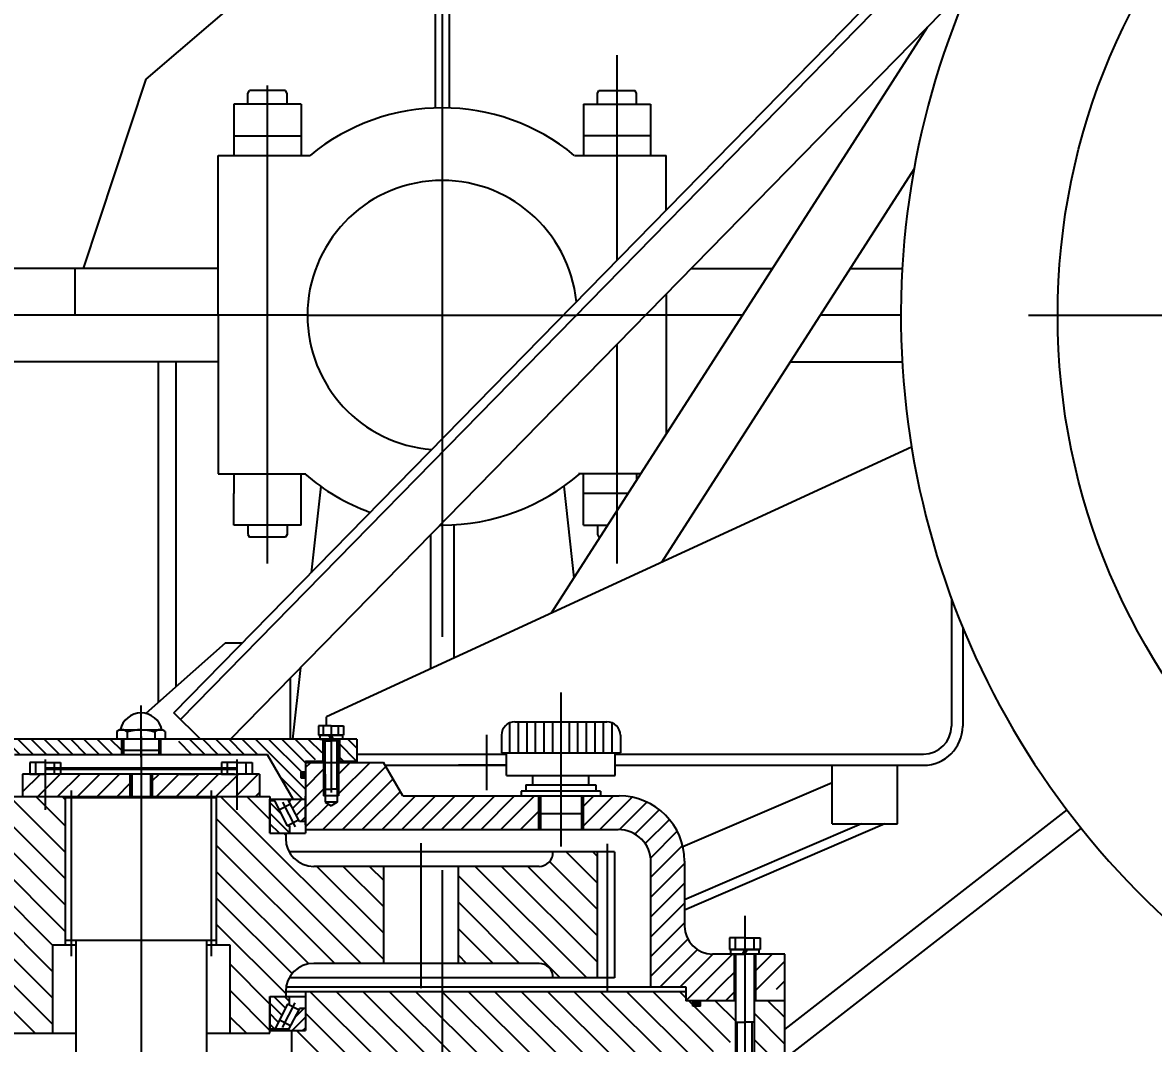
# Model space of a CAD drawing. Header units: millimetres. Extents: x 0 to 42000, y 0 to 29700.
# Drawn here: x 13384 to 14596, y 12243 to 13337 of the extents above; entities that cross this region are included whole.
import ezdxf

# ---------------------------------------------------------------- set-up
doc = ezdxf.new("R2010")
doc.units = ezdxf.units.MM
doc.header["$LTSCALE"] = 1000
doc.linetypes.add('G', pattern=[2, 1.25, -0.25, 0.25, -0.25])
for name, color, linetype in [('01', 7, 'Continuous'), ('02', 1, 'Continuous'), ('05', 142, 'G'), ('08', 1, 'Continuous'), ('11', 3, 'Continuous')]:
    doc.layers.add(name, color=color, linetype=linetype)
doc.styles.get("Standard").update_dxf_attribs({"font": 'isocp', "width": 0.707, "bigfont": 'intecad.shx'})
doc.dimstyles.new('INTE', dxfattribs={"dimscale": 100, "dimtxt": 3.5, "dimasz": 3, "dimexe": 3, "dimexo": 0, "dimgap": 1, "dimtad": 1, "dimdec": 0, "dimdsep": 46, "dimtxsty": 'Standard', "dimcen": 0, "dimclrd": 1, "dimclre": 1, "dimclrt": 3, "dimaunit": 1, "dimadec": 0, "dimazin": 0, "dimtfac": 1, "dimtdec": 0, "dimtmove": 0, "dimatfit": 0, "dimfxl": 1, "dimarcsym": 0})
pattern_1 = [(135, (4698.081, -712.992), (-14.142136, -14.142136), [])]
pattern_2 = [(45, (4698.081, -304.572), (-5.656854, 5.656854), [])]
pattern_3 = [(135, (4698.081, -304.572), (-5.656854, -5.656854), [])]
pattern_4 = [(45, (4698.08127, -712.99153), (-0.0707106781, 0.0707106781), [])]

# ---------------------------------------------------------------- blocks, each defined once
blk = doc.blocks.new('*U595')
at = {"layer": '01'}
for p, q in [((-15.1, 5), (-15.1, 0)), ((0, 5), (-15.1, 5)), ((-15.1, 0), (0, 0)), ((0, 0), (-2.9, 5)), ((0, 5), (2.9, 0)), ((0, 5), (15.1, 5)), ((15.1, 0), (0, 0)), ((15.1, 5), (15.1, 0))]:
    blk.add_line(p, q, dxfattribs=at)
at = {"layer": '05'}
blk.add_line((0, 7.1), (0, -2.1), dxfattribs=at)
blk = doc.blocks.new('01001')
at = {"layer": '02'}
h = blk.add_hatch(dxfattribs=at)
h.set_pattern_fill('_USER', color=256, scale=10, angle=135, style=0, pattern_type=0)
h.set_pattern_definition([(135, (4698.081, -712.992), (-7.071068, -7.071068), [])])
h.paths.add_polyline_path([(9525.1, 3434), (9521.9, 3434), (9506.6, 3434), (9506.6, 3410.5), (9525.1, 3410.5)])
h.paths.add_polyline_path([(9576.3, 3434), (9543.1, 3434), (9543.1, 3410.5), (9561.6, 3410.5), (9561.6, 3398.5), (9566.6, 3398.5), (9566.6, 3392.5), (9561.6, 3392.5), (9561.6, 3369.5), (9574.7, 3369.5), (9582.4, 3382.8)])
h.paths.add_polyline_path([(9576.3, 3434), (9582.4, 3382.8), (9602.3, 3417.3), (9716.9, 3417.3), (9716.9, 3422), (9716.9, 3434)])
h.paths.add_polyline_path([(9841.4, 3434), (9778.2, 3434), (9779, 3417.3), (9839, 3417.3)])
h.paths.add_polyline_path([(9932.6, 3434), (9929.4, 3434), (9841.4, 3434), (9839, 3417.3), (9873.4, 3417.3), (9901, 3369.5), (9914.1, 3369.5), (9914.1, 3372.8), (9914.1, 3392.5), (9909.1, 3392.5), (9909.1, 3397.3), (9909.6, 3397.3, -0.398235), (9913.3, 3397.9), (9914.1, 3398.8), (9914.1, 3410.5), (9923.8, 3410.5), (9932.6, 3420.9)])
h.paths.add_polyline_path([(9969.1, 3434), (9950.6, 3434), (9950.6, 3410.5), (9969.1, 3410.5)])
h.paths.add_polyline_path([(9650.2, 3410.5), (9665.3, 3410.5), (9665.3, 3430.2), (9650.2, 3430.2)], flags=25)
h.paths.add_polyline_path([(9905.2, 3387.6), (9920.4, 3387.6), (9920.4, 3407.3), (9905.2, 3407.3)], flags=24)
h.paths.add_polyline_path([(9951, 3400.6), (9966.2, 3400.6), (9966.2, 3420.3), (9951, 3420.3)], flags=9)
at = {"layer": '02', "linetype": 'Continuous'}
h = blk.add_hatch(dxfattribs=at)
h.set_pattern_fill('_USER', color=1, scale=15, angle=45, style=0, pattern_type=0)
h.set_pattern_definition([(45, (4683.627, -304.572), (-10.606602, 10.606602), [])])
h.paths.add_polyline_path([(10010.4, 3337), (10032.6, 3373), (10018.6, 3373), (9997.9, 3409), (9949.6, 3409), (9949.6, 3380.4), (9949.6, 3373.3), (9948, 3373.3), (9948, 3366.3), (9941.6, 3362.6), (9935.2, 3366.3), (9935.2, 3373.3), (9933.6, 3373.3), (9933.6, 3396.3), (9933.6, 3409), (9914.3, 3409), (9914.1, 3407.8), (9914.1, 3337)])
h.paths.add_polyline_path([(10032.6, 3373), (10010.4, 3337), (10163.9, 3337), (10163.9, 3373)])
h.paths.add_polyline_path([(10249.4, 3337, -0.414214), (10284.4, 3302), (10284.4, 3225.9), (10320.4, 3260.3), (10320.4, 3303, 0.414214), (10250.4, 3373), (10211.9, 3373), (10211.9, 3337)])
h.paths.add_polyline_path([(10320.4, 3233.5), (10320.4, 3260.3), (10284.4, 3225.9), (10284.4, 3168.5), (10321.8, 3168.5), (10321.8, 3153.5), (10337.2, 3153.5), (10373.4, 3181.8), (10373.4, 3203.5), (10369.8, 3203.5), (10350.4, 3203.5, -0.414214)])
h.paths.add_polyline_path([(10373.4, 3153.5), (10373.4, 3181.8), (10337.4, 3153.6), (10337.4, 3153.5)], flags=17)
h.paths.add_polyline_path([(10396.4, 3154.6), (10427.9, 3170.2), (10427.9, 3203.5), (10401.1, 3203.5), (10396.4, 3199.8)])
h.paths.add_polyline_path([(9955, 3400.6), (9970.2, 3400.6), (9970.2, 3420.3), (9955, 3420.3)], flags=9)
h.paths.add_polyline_path([(9904.2, 3387), (9919.4, 3387), (9919.4, 3406.7), (9904.2, 3406.7)], flags=9)
h.paths.add_polyline_path([(10326, 3141.2), (10341.2, 3141.2), (10341.2, 3160.9), (10326, 3160.9)], flags=9)
at = {"layer": '02'}
h = blk.add_hatch(dxfattribs=at)
h.set_pattern_fill('_USER', color=256, scale=0.1, angle=45, style=0, pattern_type=0)
h.set_pattern_definition([(45, (4698.08127, -714.16653), (-0.0707106781, 0.0707106781), [])])
h.paths.add_polyline_path([(9932.6, 3410.5), (9914.1, 3410.5), (9914.1, 3409), (9932.6, 3409)])
h.paths.add_polyline_path([(9969.1, 3410.5), (9950.6, 3410.5), (9950.6, 3409), (9969.1, 3409)])
h = blk.add_hatch(dxfattribs=at)
h.set_pattern_fill('_USER', color=256, scale=15, angle=45, style=0, pattern_type=0)
h.set_pattern_definition([(45, (4698.081, -712.992), (-10.606602, 10.606602), [])])
h.paths.add_polyline_path([(9611, 3372.5), (9635.2, 3372.5), (9635.2, 3396.5), (9618.7, 3396.5), (9611, 3396.5)])
h.paths.add_polyline_path([(9725.9, 3372.5), (9725.9, 3396.5), (9635.2, 3396.5), (9635.2, 3372.5)])
h.paths.add_polyline_path([(9781.4, 3372.5), (9840.5, 3372.5), (9840.5, 3396.5), (9824.1, 3396.5), (9780.1, 3396.5)])
h.paths.add_polyline_path([(9781.4, 3372.5), (9780.1, 3396.5), (9779, 3396.5), (9749.9, 3396.5), (9749.9, 3372.5)])
h.paths.add_polyline_path([(9864.8, 3372.5), (9864.8, 3396.5), (9840.5, 3396.5), (9840.5, 3372.5)])
at = {"layer": '02', "ltscale": 0.8}
h = blk.add_hatch(dxfattribs=at)
h.set_pattern_fill('_USER', color=256, angle=45, style=0, pattern_type=0)
h.set_pattern_definition([(45, (-16724.31, -1258.9654), (-0.70710678, 0.70710678), [])])
h.paths.add_polyline_path([(9645.2, 3403), (9635.2, 3403), (9635.2, 3401.4), (9645.2, 3401.4)])
h.paths.add_polyline_path([(9651.7, 3403), (9645.2, 3403), (9645.2, 3401.4), (9651.7, 3401.4)])
h.paths.add_polyline_path([(9737.9, 3403), (9651.7, 3403), (9651.7, 3401.4), (9737.9, 3401.4)])
h.paths.add_polyline_path([(9824.1, 3403), (9737.9, 3403), (9737.9, 3401.4), (9824.1, 3401.4)])
h.paths.add_polyline_path([(9830.5, 3403), (9824.1, 3403), (9824.1, 3401.4), (9830.5, 3401.4)])
h.paths.add_polyline_path([(9840.5, 3403), (9830.5, 3403), (9830.5, 3401.4), (9840.5, 3401.4)])
at = {"layer": '02'}
h = blk.add_hatch(dxfattribs=at)
h.set_pattern_fill('_USER', color=256, scale=0.1, angle=45, style=0, pattern_type=0)
h.set_pattern_definition(pattern_4)
h.paths.add_polyline_path([(9914.1, 3394.3), (9914.1, 3397, 3.592885)])
at = {"layer": '02', "linetype": 'Continuous'}
h = blk.add_hatch(dxfattribs=at)
h.set_pattern_fill('_USER', color=1, scale=20, angle=135, style=0, pattern_type=0)
h.set_pattern_definition(pattern_1)
h.paths.add_polyline_path([(9398.1, 3297.5), (9311.4, 3297.5, -0.414214), (9296.4, 3312.5), (9252.9, 3312.5), (9252.9, 3178.5), (9296.4, 3178.5, -0.414214), (9311.4, 3193.5), (9398.1, 3193.5)])
h.paths.add_polyline_path([(9656.9, 3372.5), (9599.7, 3372.5), (9599.7, 3333), (9582.9, 3333), (9582.9, 3327.5, -0.414214), (9552.9, 3297.5), (9478.1, 3297.5), (9478.1, 3193.5), (9552.9, 3193.5, -0.414214), (9582.9, 3163.5), (9582.9, 3158), (9599.7, 3158), (9599.7, 3154.5), (9599.7, 3118.5), (9642.9, 3118.5), (9642.9, 3213.5), (9656.9, 3213.5)])
h.paths.add_polyline_path([(9997.6, 3297.5), (9922.9, 3297.5, -0.414214), (9892.9, 3327.5), (9892.9, 3333), (9876, 3333), (9876, 3369.5), (9876, 3372.5), (9818.9, 3372.5), (9818.9, 3213.5), (9832.9, 3213.5), (9832.9, 3118.5), (9876, 3118.5), (9876, 3158), (9892.9, 3158), (9892.9, 3163.5, -0.414214), (9922.9, 3193.5), (9997.6, 3193.5)])
h.paths.add_polyline_path([(10226.6, 3313), (10179.4, 3313, -0.424013), (10164.4, 3297.5), (10077.6, 3297.5), (10077.6, 3193.5), (10164.4, 3193.5, -0.424013), (10179.4, 3178), (10222.4, 3178), (10226.6, 3181.8)])
h.paths.add_polyline_path([(10109.7, 3225.5), (10109.7, 3265.4), (10145.7, 3265.4), (10145.7, 3225.5)], flags=24)
h.paths.add_polyline_path([(10102.2, 3265.8), (10117.4, 3265.8), (10117.4, 3285.5), (10102.2, 3285.5)], flags=24)
at = {"layer": '02'}
h = blk.add_hatch(dxfattribs=at)
h.set_pattern_fill('_USER', color=256, scale=20, angle=135, style=0, pattern_type=0)
h.set_pattern_definition(pattern_1)
h.paths.add_polyline_path([(10374.9, 3153.5), (10337.4, 3153.5), (10337.4, 3147.5), (10333.4, 3147.5, -0.043716), (10332.9, 3147.5), (10329.4, 3147.5), (10329.4, 3153.5), (10321.8, 3153.5), (10321.8, 3163.5), (9914.1, 3163.5), (9914.1, 3121.4), (9899.1, 3121.4), (9899.1, 3088.5), (10333, 3088.5), (10374.9, 3111.3)])
h.paths.add_polyline_path([(10427.9, 3140.3), (10394.9, 3122.3), (10394.9, 3094.5), (10408.5, 3094.5), (10408.5, 3079.5), (10427.9, 3079.5)])
h.paths.add_polyline_path([(10427.9, 3140.3), (10427.9, 3153.5), (10394.9, 3153.5), (10394.9, 3122.3)])
h.paths.add_polyline_path([(9576.6, 3121.4), (9561.6, 3121.4), (9561.6, 3163.5), (9272.7, 3163.5), (9272.7, 3103.8), (9253, 3103.8), (9253, 3088.5), (9576.6, 3088.5)])
h.paths.add_polyline_path([(10109.9, 3063.9), (10109.9, 3110.6), (10145.9, 3110.6), (10145.9, 3063.9)], flags=9)
h.paths.add_polyline_path([(9958.6, 3077.6), (9958.6, 3108.2), (9994.6, 3108.2), (9994.6, 3077.6)], flags=9)
h.paths.add_polyline_path([(10175.5, 3132.4), (10190.6, 3132.4), (10190.6, 3152.1), (10175.5, 3152.1)], flags=24)
h.paths.add_polyline_path([(10324.1, 3141.1), (10339.2, 3141.1), (10339.2, 3160.8), (10324.1, 3160.8)], flags=24)
h = blk.add_hatch(dxfattribs=at)
h.set_pattern_fill('_USER', color=256, scale=0.1, angle=45, style=0, pattern_type=0)
h.set_pattern_definition(pattern_4)
h.paths.add_polyline_path([(10330.3, 3150.3, 0.388847), (10332.9, 3147.5), (10333.4, 3147.5, 0.388847), (10335.9, 3150.3, 1)])
at = {"layer": '11', "linetype": 'Continuous'}
h = blk.add_hatch(dxfattribs=at)
h.set_pattern_fill('_USER', color=3, scale=8, angle=45, style=0, pattern_type=0)
h.set_pattern_definition(pattern_2)
h.paths.add_polyline_path([(9580.4, 3369.5), (9561.6, 3369.5), (9561.6, 3345.7), (9568.1, 3345.7)])
h.paths.add_polyline_path([(9907.6, 3345.7), (9914.1, 3345.7), (9914.1, 3368.3, 0.414214), (9912.9, 3369.5), (9895.3, 3369.5)])
h = blk.add_hatch(dxfattribs=at)
h.set_pattern_fill('_USER', color=3, scale=8, angle=135, style=0, pattern_type=0)
h.set_pattern_definition(pattern_3)
h.paths.add_polyline_path([(9599.7, 3367.9), (9594.6, 3367.9), (9580.8, 3341), (9578.7, 3341), (9578.7, 3333), (9599.7, 3333)])
h.paths.add_polyline_path([(9881.1, 3367.9), (9876, 3367.9), (9876, 3333), (9897, 3333), (9897, 3341), (9894.9, 3341)])
h = blk.add_hatch(dxfattribs=at)
h.set_pattern_fill('_USER', color=3, scale=8, angle=135, style=0, pattern_type=0)
h.set_pattern_definition(pattern_3)
h.paths.add_polyline_path([(9599.7, 3158), (9580.3, 3158), (9578.7, 3158), (9578.7, 3149.9), (9580.8, 3149.9), (9594.6, 3123), (9599.7, 3123)])
h.paths.add_polyline_path([(9876, 3123), (9881.1, 3123), (9894.9, 3149.9), (9897, 3149.9), (9897, 3158), (9876, 3158)])
h = blk.add_hatch(dxfattribs=at)
h.set_pattern_fill('_USER', color=3, scale=8, angle=45, style=0, pattern_type=0)
h.set_pattern_definition(pattern_2)
h.paths.add_polyline_path([(9561.6, 3122.6, 0.414214), (9562.8, 3121.4), (9580.4, 3121.4), (9568.1, 3145.3), (9561.6, 3145.3)])
h.paths.add_polyline_path([(9914.1, 3145.3), (9907.6, 3145.3), (9895.3, 3121.4), (9912.9, 3121.4, 0.414214), (9914.1, 3122.6)])
at = {"layer": '01', "color": 7, "linetype": 'Continuous'}
for p, q in [((9711.9, 3442), (9714.4, 3444)), ((9711.9, 3442), (9711.9, 3434)), ((9714.4, 3444), (9761.3, 3444)), ((9763.9, 3442), (9761.3, 3444)), ((9763.9, 3442), (9763.9, 3434)), ((9716.9, 3434), (9716.9, 3422)), ((9723.1, 3441.7), (9723.1, 3434)), ((9752.6, 3441.6), (9752.6, 3434)), ((9758.9, 3434), (9758.9, 3422)), ((9716.9, 3422), (9758.9, 3422)), ((9718.9, 3422), (9718.9, 3417.3)), ((9756.9, 3422), (9756.9, 3417.3)), ((9727.9, 3396.5), (9727.9, 3372.5)), ((9747.9, 3396.5), (9747.9, 3372.5)), ((9881.1, 3367.9), (9876, 3367.9)), ((9906.8, 3347.2), (9894.9, 3341)), ((9914.1, 3345.7), (9907.6, 3345.7)), ((10211.9, 3354), (10163.9, 3354)), ((9894.9, 3341), (9897, 3341)), ((9894.9, 3149.9), (9897, 3149.9)), ((9906.8, 3143.7), (9894.9, 3149.9)), ((9914.1, 3145.3), (9907.6, 3145.3)), ((9896.2, 3123), (9876, 3123))]:
    blk.add_line(p, q, dxfattribs=at)
at = {"layer": '01', "ltscale": 0.8}
for p, q in [((9941.6, 3448.1), (9928.2, 3448.1)), ((9928.2, 3448.1), (9928.2, 3438.1)), ((9933.6, 3438.1), (9933.6, 3448.1)), ((9941.6, 3448.1), (9954.9, 3448.1)), ((9949.6, 3438.1), (9949.6, 3448.1)), ((9954.9, 3448.1), (9954.9, 3438.1)), ((9969.1, 3434), (9506.6, 3434)), ((9928.2, 3438.1), (9941.6, 3438.1)), ((9941.6, 3438.1), (9929.4, 3438.1)), ((9929.4, 3438.1), (9929.4, 3434)), ((9929.4, 3434), (9941.6, 3434)), ((9932.6, 3434), (9932.6, 3409)), ((9933.6, 3434), (9933.6, 3380.4)), ((9933.6, 3432.1), (9941.6, 3432.1)), ((9941.6, 3434), (9939.2, 3438.1)), ((9954.9, 3438.1), (9941.6, 3438.1)), ((9941.6, 3438.1), (9953.8, 3438.1)), ((9941.6, 3438.1), (9943.9, 3434)), ((9953.8, 3434), (9941.6, 3434)), ((9949.6, 3432.1), (9941.6, 3432.1)), ((9949.6, 3434), (9949.6, 3380.4)), ((9950.6, 3434), (9950.6, 3409)), ((9953.8, 3438.1), (9953.8, 3434)), ((9969.1, 3434), (9969.1, 3409)), ((9873.4, 3417.3), (9602.3, 3417.3)), ((9635.2, 3409), (9618.7, 3409)), ((9618.7, 3409), (9618.7, 3396.5)), ((9625.2, 3396.5), (9625.2, 3409)), ((9635.2, 3409), (9651.7, 3409)), ((9645.2, 3396.5), (9645.2, 3409)), ((9651.7, 3409), (9651.7, 3396.5)), ((9840.5, 3409), (9824.1, 3409)), ((9824.1, 3409), (9824.1, 3396.5)), ((9830.5, 3396.5), (9830.5, 3409)), ((9840.5, 3409), (9857, 3409)), ((9850.5, 3396.5), (9850.5, 3409)), ((9857, 3409), (9857, 3396.5)), ((9901, 3369.5), (9873.4, 3417.3)), ((10018.6, 3373), (9997.9, 3409)), ((9837.9, 3396.5), (9611, 3396.5)), ((9611, 3396.5), (9611, 3372.5)), ((9618.7, 3396.5), (9635.2, 3396.5)), ((9840.5, 3403), (9635.2, 3403)), ((9840.5, 3401.4), (9635.2, 3401.4)), ((9651.7, 3396.5), (9635.2, 3396.5)), ((9779, 3396.5), (9795.4, 3396.5)), ((9811.9, 3396.5), (9795.4, 3396.5)), ((9824.1, 3396.5), (9840.5, 3396.5)), ((9864.8, 3396.5), (9840.5, 3396.5)), ((9864.8, 3396.5), (9864.8, 3372.5)), ((9909.1, 3398.5), (9909.1, 3392.5)), ((9914.1, 3398.5), (9909.1, 3398.5)), ((9935.2, 3396.3), (9935.2, 3366.3)), ((9948, 3396.3), (9948, 3366.3)), ((9909.1, 3392.5), (9914.1, 3392.5)), ((9599.7, 3372.5), (9876, 3372.5)), ((9656.9, 3213.5), (9656.9, 3372.5)), ((9656.9, 3371.5), (9818.9, 3371.5)), ((9818.9, 3213.5), (9818.9, 3372.5)), ((9876, 3333), (9876, 3369.5)), ((9876, 3369.5), (9914.1, 3369.5)), ((9933.6, 3380.4), (9941.6, 3380.4)), ((9949.6, 3373.3), (9933.6, 3373.3)), ((9949.6, 3380.4), (9941.6, 3380.4)), ((9894.9, 3341), (9881.1, 3367.9)), ((9898, 3364.3), (9886.1, 3358.2)), ((9935.2, 3366.3), (9941.6, 3362.6)), ((9948, 3366.3), (9935.2, 3366.3)), ((9948, 3366.3), (9941.6, 3362.6)), ((9876, 3333), (9914.1, 3333)), ((9892.9, 3333), (9892.9, 3327.5)), ((9897, 3341), (9897, 3333)), ((9914.1, 3337), (10249.4, 3337)), ((10245.2, 3313), (9896.9, 3313)), ((10226.6, 3313), (10226.6, 3178.5)), ((10320.4, 3303), (10320.4, 3233.5)), ((9642.9, 3213.5), (9642.9, 3118.5)), ((9642.9, 3213.5), (9667.9, 3213.5)), ((9818.9, 3218), (9656.9, 3218)), ((9667.9, 3218), (9667.9, 3097)), ((9807.9, 3218), (9807.9, 3097)), ((9807.9, 3213.5), (9832.9, 3213.5)), ((9832.9, 3213.5), (9832.9, 3118.5)), ((10427.9, 3203.5), (10350.4, 3203.5)), ((10245.2, 3178), (9896.9, 3178)), ((9892.9, 3163.5), (10300.4, 3163.5)), ((9892.9, 3163.5), (10321.8, 3163.5)), ((9892.9, 3163.5), (9892.9, 3158)), ((9893.3, 3168.5), (10321.8, 3168.5)), ((9876, 3158), (9876, 3121.4)), ((9876, 3158), (9914.1, 3158)), ((9897, 3149.9), (9897, 3158)), ((10374.9, 3153.5), (10321.8, 3153.5)), ((10329.4, 3147.5), (10329.4, 3153.5)), ((10337.4, 3147.5), (10337.4, 3153.5)), ((10427.9, 3153.5), (10394.9, 3153.5)), ((9894.9, 3149.9), (9881.1, 3123)), ((10337.4, 3147.5), (10329.4, 3147.5)), ((9898, 3126.6), (9886.1, 3132.7)), ((9599.7, 3118.5), (9667.9, 3118.5)), ((9807.9, 3118.5), (9876, 3118.5)), ((9876, 3121.4), (9914.1, 3121.4)), ((9899.1, 3121.4), (9899.1, 3088.5))]:
    blk.add_line(p, q, dxfattribs=at)
at = {"layer": '01', "color": 7, "linetype": 'Continuous', "ltscale": 1.2}
for p, q in [((10138.5, 3452.6), (10237.2, 3452.6)), ((10124.1, 3438.2), (10124.1, 3419.4)), ((10251.6, 3438.2), (10251.6, 3419.4)), ((10124.1, 3419.4), (10251.6, 3419.4)), ((10129.5, 3395), (10129.5, 3419.4)), ((10246.2, 3395), (10246.2, 3419.4)), ((10129.5, 3395), (10246.2, 3395)), ((10157.9, 3385), (10157.9, 3395)), ((10217.9, 3385), (10217.9, 3395)), ((10150.4, 3385), (10225.4, 3385)), ((10150.4, 3385), (10150.4, 3378)), ((10225.4, 3385), (10225.4, 3378)), ((10230.4, 3378), (10145.4, 3378)), ((10145.4, 3378), (10145.4, 3373)), ((10225.4, 3378), (10150.4, 3378)), ((10163.9, 3373), (10163.9, 3337)), ((10211.9, 3373), (10211.9, 3337)), ((10230.4, 3378), (10230.4, 3373))]:
    blk.add_line(p, q, dxfattribs=at)
at = {"layer": '01', "color": 7, "linetype": 'Continuous', "ltscale": 0.8}
for p, q in [((9914.1, 3410.5), (9914.1, 3333)), ((9914.1, 3409), (9997.9, 3409)), ((9997.9, 3409), (9997.9, 3409)), ((9876, 3372.5), (9876, 3337.5)), ((9876, 3372.5), (9876, 3333)), ((9907.6, 3345.7), (9895.3, 3369.5)), ((9914.1, 3342), (9914.1, 3372.8)), ((10245.2, 3313), (10245.2, 3178)), ((10164.4, 3297.5), (9922.9, 3297.5)), ((9997.6, 3297.5), (9997.6, 3193.5)), ((10077.6, 3297.5), (10077.6, 3193.5)), ((10427.9, 3079.5), (10427.9, 3203.5)), ((10164.4, 3193.5), (9922.9, 3193.5)), ((9914.1, 3163.5), (9914.1, 3121.4)), ((10321.8, 3168.5), (10321.8, 3153.5)), ((9876, 3118.5), (9876, 3158)), ((9907.6, 3145.3), (9895.3, 3121.4))]:
    blk.add_line(p, q, dxfattribs=at)
at = {"layer": '01'}
for p, q in [((10018.6, 3373), (10250.4, 3373)), ((10284.4, 3168.5), (10284.4, 3302)), ((10368.4, 3221), (10368.4, 3208.5)), ((10384.9, 3221), (10368.4, 3221)), ((10374.9, 3208.5), (10374.9, 3221)), ((10384.9, 3221), (10401.3, 3221)), ((10394.9, 3208.5), (10394.9, 3221)), ((10401.3, 3221), (10401.3, 3208.5)), ((10368.4, 3208.5), (10384.9, 3208.5)), ((10373.4, 3203.5), (10373.4, 3153.5)), ((10374.9, 3203.5), (10374.9, 3073.4)), ((10399.9, 3208.5), (10384.9, 3208.5)), ((10401.3, 3208.5), (10384.9, 3208.5)), ((10394.9, 3203.5), (10394.9, 3073.4)), ((10396.4, 3203.5), (10396.4, 3153.5)), ((10374.9, 3130.5), (10384.9, 3130.5)), ((10394.9, 3130.5), (10384.9, 3130.5))]:
    blk.add_line(p, q, dxfattribs=at)
at = {"layer": '01', "ltscale": 0.8}
blk.add_circle((10333.1, 3150.3), 2.84, dxfattribs=at)
at = {"layer": '01', "color": 7, "linetype": 'Continuous'}
for centre, radius, start, end in [((9737.9, 3439.2), 22.8, 12.1179, 167.8821), ((9717.3, 3435.3), 8.63, 47.7541, 129.236), ((9737.6, 3395.7), 48.2, 71.9278, 107.4973), ((9758.5, 3435.5), 8.46, 50.4591, 134.0532)]:
    blk.add_arc(centre, radius, start, end, dxfattribs=at)
at = {"layer": '01', "color": 7, "linetype": 'Continuous', "ltscale": 1.2}
for centre, start, end in [((10138.5, 3438.2), 90, 180), ((10237.2, 3438.2), 0, 90)]:
    blk.add_arc(centre, 14.4, start, end, dxfattribs=at)
at = {"layer": '01', "ltscale": 0.8}
for centre, radius, start, end in [((9911.8, 3395.6), 2.69, 31.1067, 328.8933), ((9912.9, 3368.3), 1.15, 0, 90), ((10249.4, 3302), 35, 0, 90), ((10350.4, 3233.5), 30, 180, 270), ((9912.9, 3122.6), 1.15, 270, 0)]:
    blk.add_arc(centre, radius, start, end, dxfattribs=at)
at = {"layer": '01'}
blk.add_arc((10250.4, 3303), 70, 0, 90, dxfattribs=at)
at = {"layer": '01', "color": 7, "linetype": 'Continuous', "ltscale": 0.8}
for centre, radius, start, end in [((9922.9, 3327.5), 30, 180, 270), ((10164.4, 3312.5), 15, 270, 1.9102), ((9922.9, 3163.5), 30, 90, 180), ((10164.4, 3178.5), 15, 358.0898, 90)]:
    blk.add_arc(centre, radius, start, end, dxfattribs=at)
at = {"layer": '02'}
for p, q in [((9718.9, 3434), (9718.9, 3417.3)), ((9756.9, 3434), (9756.9, 3417.3)), ((9716.9, 3422), (9716.9, 3417.3)), ((9758.9, 3422), (9758.9, 3417.3)), ((9914.1, 3410.5), (9932.6, 3410.5)), ((9950.6, 3410.5), (9969.1, 3410.5)), ((9725.9, 3396.5), (9725.9, 3372.5)), ((9749.9, 3396.5), (9749.9, 3372.5)), ((10376.9, 3073.4), (10376.9, 3130.5)), ((10392.9, 3078.5), (10392.9, 3130.5))]:
    blk.add_line(p, q, dxfattribs=at)
at = {"layer": '02', "ltscale": 0.8}
for p, q in [((9935.2, 3380.4), (9935.2, 3432.1)), ((9948, 3380.4), (9948, 3432.1)), ((9933.6, 3396.3), (9933.6, 3373.3))]:
    blk.add_line(p, q, dxfattribs=at)
at = {"layer": '02', "color": 1, "linetype": 'Continuous', "ltscale": 0.8}
blk.add_line((9949.6, 3396.3), (9949.6, 3373.3), dxfattribs=at)
at = {"layer": '02', "color": 1, "linetype": 'Continuous', "ltscale": 1.2}
blk.add_line((10165.9, 3373), (10165.9, 3337), dxfattribs=at)
at = {"layer": '02', "ltscale": 1.2}
blk.add_line((10209.9, 3373), (10209.9, 3337), dxfattribs=at)
at = {"layer": '05', "color": 4, "linetype": 'G', "ltscale": 1.2}
blk.add_line((10187.9, 3484), (10187.9, 3318.9), dxfattribs=at)
at = {"layer": '05', "color": 4, "linetype": 'G'}
blk.add_line((9737.9, 3414.6), (9737.9, 3469.9), dxfattribs=at)
at = {"layer": '05', "ltscale": 0.8}
for p, q in [((9941.6, 3448.4), (9941.6, 3376.8)), ((9941.6, 3440.2), (9941.6, 3431.9))]:
    blk.add_line(p, q, dxfattribs=at)
at = {"layer": '05', "color": 4, "linetype": 'G', "ltscale": 0.8}
for p, q in [((9941.6, 3444.1), (9941.6, 3390.1)), ((9941.6, 3442.5), (9941.6, 3381.8)), ((9941.6, 3438.1), (9941.6, 3384.7)), ((9635.2, 3412.2), (9635.2, 3358.2)), ((9840.5, 3412.2), (9840.5, 3358.2)), ((9662.9, 3378.8), (9662.9, 3201.4)), ((9812.9, 3378.8), (9812.9, 3201.4)), ((9906.2, 3369.5), (9906.2, 3369.5)), ((9889.5, 3366.3), (9903.1, 3339.8)), ((10037.6, 3322.3), (10037.6, 3167)), ((10237.4, 3321.6), (10237.4, 3163.5)), ((10384.9, 3244.4), (10384.9, 3043.1)), ((9889.5, 3124.6), (9903.1, 3151.1))]:
    blk.add_line(p, q, dxfattribs=at)
at = {"layer": '05', "ltscale": 1.2}
for p, q in [((10132.9, 3451.4), (10132.9, 3419.4)), ((10142.1, 3452.6), (10142.1, 3419.4)), ((10151.2, 3452.6), (10151.2, 3419.4)), ((10160.4, 3452.6), (10160.4, 3419.4)), ((10169.5, 3452.6), (10169.5, 3419.4)), ((10178.7, 3452.6), (10178.7, 3419.4)), ((10196.6, 3452.6), (10196.6, 3419.4)), ((10205.8, 3452.6), (10205.8, 3419.4)), ((10214.9, 3452.6), (10214.9, 3419.4)), ((10224.1, 3452.6), (10224.1, 3419.4)), ((10233.3, 3452.6), (10233.3, 3419.4)), ((10242.4, 3451.6), (10242.4, 3419.4))]:
    blk.add_line(p, q, dxfattribs=at)
at = {"layer": '05'}
blk.add_line((10384.9, 3224), (10384.9, 3199.7), dxfattribs=at)
at = {"layer": '01', "ltscale": 0.8, "xscale": -1}
blk.add_blockref('*U595', (10384.9, 3203.5), dxfattribs=at)
blk = doc.blocks.new('*D667')
at = {"layer": '08', "color": 1, "lineweight": -2}
for p, q in [((14727.5, 19784.8), (4430.5, 19784.8)), ((4730.5, 19484.8), (4730.5, 7640.5)), ((14267, 7340.5), (4430.5, 7340.5))]:
    blk.add_line(p, q, dxfattribs=at)
at = {"layer": '08', "color": 1}
for points in [[(4680.5, 19484.8), (4780.5, 19484.8), (4730.5, 19784.8)], [(4680.5, 7640.5), (4780.5, 7640.5), (4730.5, 7340.5)]]:
    blk.add_solid(points, dxfattribs=at)
at = {"layer": 'DEFPOINTS', "color": 0}
for p in [(14727.5, 19784.8), (4730.5, 7340.5), (14267, 7340.5)]:
    blk.add_point(p, dxfattribs=at)
at = {"layer": '08', "color": 3, "insert": (4455.4, 13562.6), "char_height": 350, "attachment_point": 5, "rotation": 90}
blk.add_mtext('12444', dxfattribs=at)
blk = doc.blocks.new('*D673')
at = {"layer": '08', "color": 1, "lineweight": -2}
for p, q in [((11801.4, 12407.3), (11801.4, 20975.1)), ((14519.3, 19272.5), (14519.3, 20975.1)), ((12101.4, 20675.1), (14219.3, 20675.1))]:
    blk.add_line(p, q, dxfattribs=at)
at = {"layer": '08', "color": 1}
for points in [[(12101.4, 20725.1), (12101.4, 20625.1), (11801.4, 20675.1)], [(14219.3, 20725.1), (14219.3, 20625.1), (14519.3, 20675.1)]]:
    blk.add_solid(points, dxfattribs=at)
at = {"layer": 'DEFPOINTS', "color": 0}
for p in [(14519.3, 20675.1), (14519.3, 19272.5), (11801.4, 12407.3)]:
    blk.add_point(p, dxfattribs=at)
at = {"layer": '08', "color": 3, "insert": (13160.3, 20950.2), "char_height": 350, "attachment_point": 5}
blk.add_mtext('2718', dxfattribs=at)
blk = doc.blocks.new('*D678')
at = {"layer": '08', "color": 1, "lineweight": -2}
for p, q in [((6849.2, 11679), (6849.2, 21558.3)), ((16398.8, 20688.4), (16398.8, 21558.3)), ((7149.2, 21258.3), (16098.8, 21258.3))]:
    blk.add_line(p, q, dxfattribs=at)
at = {"layer": '08', "color": 1}
for points in [[(7149.2, 21308.3), (7149.2, 21208.3), (6849.2, 21258.3)], [(16098.8, 21308.3), (16098.8, 21208.3), (16398.8, 21258.3)]]:
    blk.add_solid(points, dxfattribs=at)
at = {"layer": 'DEFPOINTS', "color": 0}
for p in [(16398.8, 21258.3), (16398.8, 20688.4), (6849.2, 11679)]:
    blk.add_point(p, dxfattribs=at)
at = {"layer": '08', "color": 3, "insert": (11624, 21533.3), "char_height": 350, "attachment_point": 5}
blk.add_mtext('9550', dxfattribs=at)

msp = doc.modelspace()

# ---------------------------------------------------------------- linework, layer by layer
for p, q in [((14155.4, 13023.5), (13978.1, 13023.5)), ((14325.2, 13023.5), (14238.5, 13023.5))]:
    msp.add_line(p, q)
at = {"layer": '01'}
for p, q in [((13516.2, 13276.5), (14512.1, 14132.7)), ((13546, 12597), (14589.1, 13663.1)), ((13553.1, 12590), (14533.4, 13591.9)), ((13826.1, 13499.8), (13826.1, 13245.6)), ((13841.1, 13499.8), (13841.1, 13245.6)), ((13606.7, 12569), (14401, 13380.8)), ((13682.3, 13249.9), (13610.3, 13249.9)), ((13610.3, 13249.9), (13610.3, 13215.9)), ((13682.3, 13249.9), (13682.3, 13194.9)), ((13984.9, 13249.9), (14056.9, 13249.9)), ((13984.9, 13249.9), (13984.9, 13194.9)), ((14056.9, 13249.9), (14056.9, 13194.9)), ((13610.3, 13215.9), (13610.3, 13194.9)), ((13610.3, 13215.9), (13682.3, 13215.9)), ((14056.9, 13215.9), (13984.9, 13215.9)), ((13593.6, 13073.5), (13259.3, 13073.5)), ((14100.3, 13073.5), (14187.5, 13073.5)), ((14270.6, 13073.5), (14326.6, 13073.5)), ((13689.1, 13023.5), (13259.3, 13023.5)), ((13593.6, 12973.5), (13259.3, 12973.5)), ((14206.5, 12973.5), (14326.6, 12973.5)), ((14336.6, 12882), (13709.4, 12593)), ((13610.3, 12853.5), (13610.3, 12832.5)), ((13682.3, 12798.5), (13682.3, 12853.5)), ((13984.9, 12798.5), (13984.9, 12853.5)), ((14041.9, 12853.5), (14041.9, 12846.6)), ((13703.3, 12840.1), (13693, 12747.2)), ((13963.9, 12840.1), (13974.8, 12742)), ((13610.3, 12798.5), (13610.3, 12832.5)), ((14032.8, 12832.5), (13984.9, 12832.5)), ((13682.3, 12798.5), (13610.3, 12798.5)), ((13846.1, 12798.8), (13846.1, 12655.9)), ((13984.9, 12798.5), (14011, 12798.5)), ((13821.1, 12788.1), (13821.1, 12644.4)), ((13601, 12671.9), (13516, 12596.4)), ((13619.3, 12671.9), (13601, 12671.9)), ((13681.7, 12645.6), (13673.1, 12569)), ((13671, 12569), (13671, 12634.7)), ((13574.6, 12569), (13546, 12597)), ((13709.4, 12583.1), (13709.4, 12593)), ((13742, 12553), (13902.5, 12553)), ((14019.1, 12553), (14349.4, 12553)), ((13772.5, 12541), (13902.5, 12541)), ((13902.5, 12541), (13851, 12541)), ((14019.1, 12541), (14349.4, 12541)), ((14251.4, 12522.2), (14251.4, 12541)), ((14321.4, 12478), (14321.4, 12541)), ((14251.4, 12522.2), (14091.6, 12453.4)), ((14503, 12493.1), (14200.8, 12258.1)), ((14282.8, 12478), (14093.3, 12396.5)), ((14308.1, 12478), (14093.3, 12385.6)), ((14518.3, 12473.4), (14200.8, 12226.4)), ((14308.1, 12478), (14321.4, 12478))]:
    msp.add_line(p, q, dxfattribs=at)
at = {"layer": '01', "color": 7, "linetype": 'Continuous'}
for p, q in [((14353.4, 13332.1), (13950.5, 12704)), ((13449.1, 13073.5), (13516.2, 13276.5)), ((13625.3, 13261.4), (13627, 13264.4)), ((13625.3, 13249.9), (13625.3, 13261.4)), ((13665.6, 13264.4), (13627, 13264.4)), ((13667.3, 13261.4), (13665.6, 13264.4)), ((13667.3, 13249.9), (13667.3, 13261.4)), ((13999.9, 13261.4), (14001.6, 13264.4)), ((13999.9, 13249.9), (13999.9, 13261.4)), ((14001.6, 13264.4), (14040.2, 13264.4)), ((14041.9, 13261.4), (14040.2, 13264.4)), ((14041.9, 13249.9), (14041.9, 13261.4)), ((13593.6, 13023.5), (13593.6, 13194.9)), ((13593.6, 13194.9), (13692, 13194.9)), ((13975.2, 13194.9), (14073.6, 13194.9)), ((14073.6, 13136.3), (14073.6, 13194.9)), ((14339.3, 13180.6), (14068.5, 12758.4)), ((13440, 13023.5), (13440, 13073.5)), ((14073.6, 13046.2), (14073.6, 12896)), ((13593.6, 13023.5), (13593.6, 12853.5)), ((13529.1, 12973.5), (13529.1, 12608)), ((13548.1, 12973.5), (13548.1, 12624.9)), ((13593.6, 12853.5), (13687.4, 12853.5)), ((14046.3, 12853.5), (13979.8, 12853.5)), ((13625.3, 12798.5), (13625.3, 12788.4)), ((13667.3, 12798.5), (13667.3, 12788.4)), ((13999.9, 12798.5), (13999.9, 12788.4)), ((13625.3, 12788.4), (13627, 12785.4)), ((13667.3, 12788.4), (13665.6, 12785.4)), ((13999.9, 12788.4), (14001.6, 12785.4)), ((13665.6, 12785.4), (13627, 12785.4)), ((14001.6, 12785.4), (14002.6, 12785.4)), ((14379.4, 12719.4), (14379.4, 12583)), ((14391.4, 12688.6), (14391.4, 12583)), ((14251.4, 12478), (14251.4, 12522.2)), ((14251.4, 12478), (14308.1, 12478))]:
    msp.add_line(p, q, dxfattribs=at)
at = {"layer": '01'}
msp.add_circle((15205.2, 13023.5), 712, dxfattribs=at)
at = {"layer": '01', "color": 7, "linetype": 'Continuous'}
for centre, radius, start, end in [((15205.2, 13023.5), 880, 117.4579, 240), ((13833.6, 13023.5), 222.3, 50.4465, 129.5535), ((13833.6, 13023.5), 196.9, 359.9999999995831, 0), ((13833.6, 13023.5), 225, 229.0739, 249.9414), ((13833.6, 13023.5), 225, 270, 310.9261), ((13833.6, 13023.5), 225, 269.3963, 270)]:
    msp.add_arc(centre, radius, start, end, dxfattribs=at)
at = {"layer": '01'}
for centre, radius, start, end in [((13833.6, 13023.5), 144.5, 5.7405, 180), ((13833.6, 13023.5), 144.5, 180, 265.5059), ((14349.4, 12583), 42, 270, 0), ((14349.4, 12583), 30, 270, 0)]:
    msp.add_arc(centre, radius, start, end, dxfattribs=at)
at = {"layer": '05'}
for p, q in [((13833.6, 13928.6), (13833.6, 11743.7)), ((13689.1, 13023.5), (13978.1, 13023.5)), ((14462.1, 13023.5), (16213.1, 13023.5)), ((13881, 12573.5), (13881, 12514.4)), ((14250.8, 12553), (14341, 12553))]:
    msp.add_line(p, q, dxfattribs=at)
at = {"layer": '05', "color": 4, "linetype": 'G'}
for p, q in [((14020.9, 13082.4), (14020.9, 13302.5)), ((13646.3, 12757.2), (13646.3, 13269.8)), ((14020.9, 12757.2), (14020.9, 12992.3)), ((13510.8, 12571.9), (13510.8, 11420.5))]:
    msp.add_line(p, q, dxfattribs=at)

# ---------------------------------------------------------------- block references
at = {"layer": '01'}
msp.add_blockref('01001', (3772.9, 9135), dxfattribs=at)

# ---------------------------------------------------------------- dimensions: what is measured, and where the dimension line sits
at = {"layer": '08'}
for base, p1, p2, picture, middle in [((16398.8, 21258.3), (6849.2, 11679), (16398.8, 20688.4), '*D678', (11624, 21533.3)), ((14519.3, 20675.1), (11801.4, 12407.3), (14519.3, 19272.5), '*D673', (13160.3, 20950.2))]:
    dim = msp.add_linear_dim(base=base, p1=p1, p2=p2, dimstyle='INTE', dxfattribs=at)
    dim.commit()
    dim.dimension.update_dxf_attribs({"geometry": picture, "text_midpoint": middle})
dim = msp.add_linear_dim(base=(4730.5, 7340.5), p1=(14727.5, 19784.8), p2=(14267, 7340.5), angle=90, dimstyle='INTE', dxfattribs=at)
dim.commit()
dim.dimension.update_dxf_attribs({"geometry": '*D667', "text_midpoint": (4455.4, 13562.6)})

doc.saveas('drawing.dxf')
